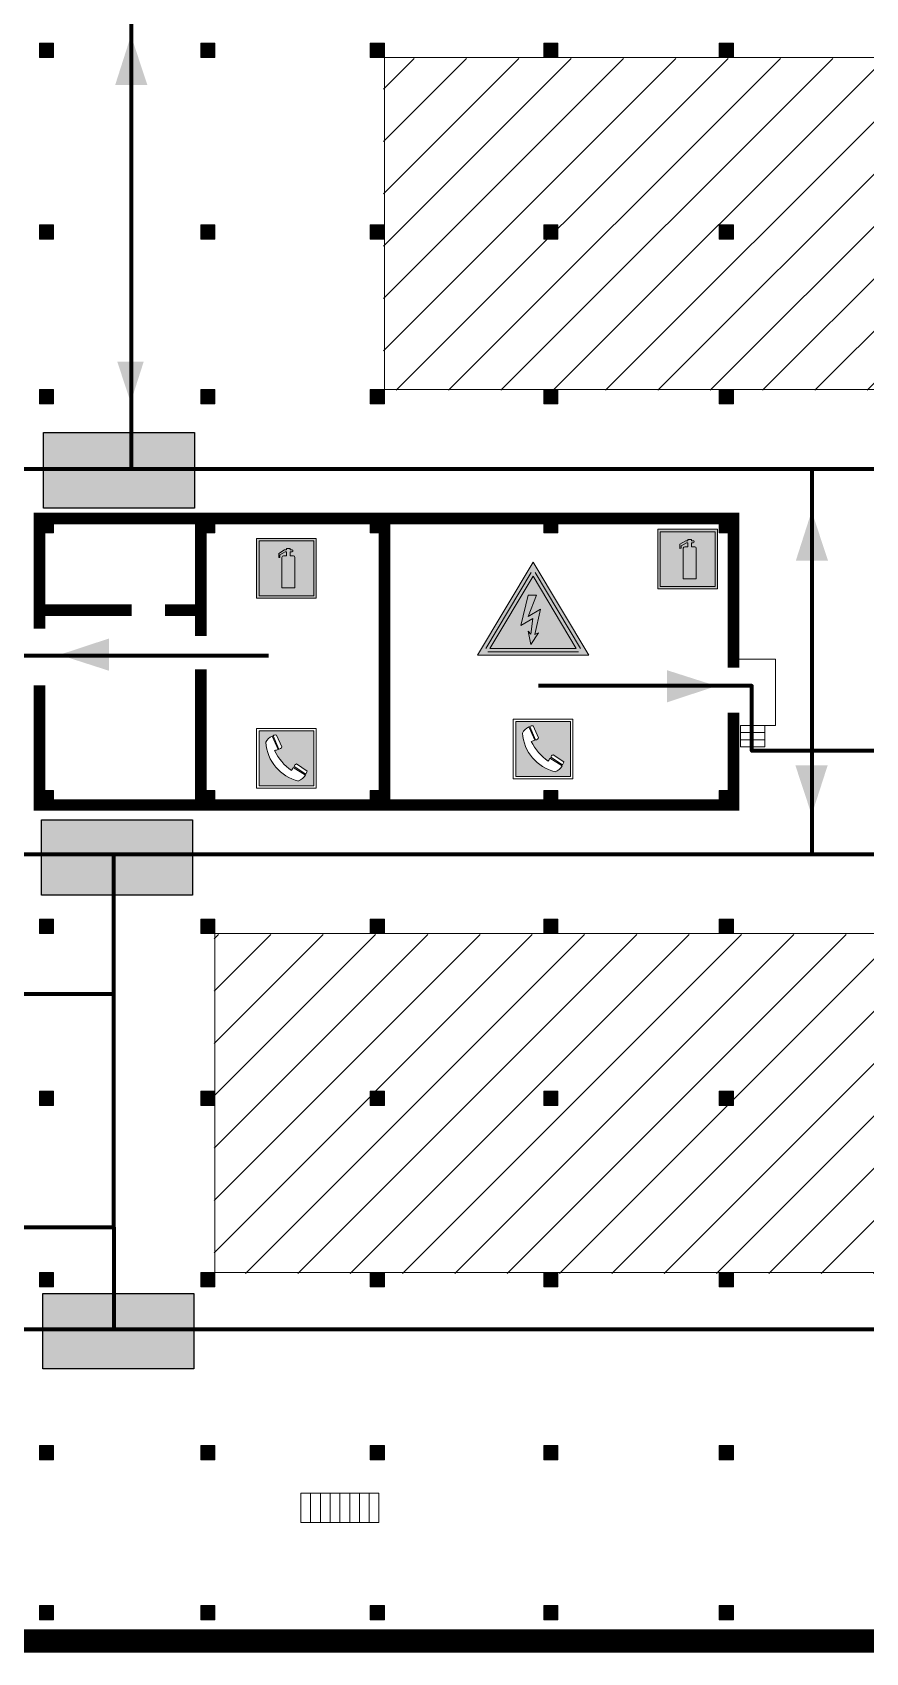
# Model space of a CAD drawing. Header units: millimetres. Extents: x 13810 to 67229, y 12374 to 21950.
# Drawn here: x 28729.1 to 28800.6, y 15068.2 to 15207.2 of the extents above; entities that cross this region are included whole.
import ezdxf

# ---------------------------------------------------------------- set-up
doc = ezdxf.new("R2010")
doc.units = ezdxf.units.MM
doc.layers.add('План_Штампы', color=7, linetype='Continuous')

# ---------------------------------------------------------------- blocks, each defined once
blk = doc.blocks.new('A$C32E8229D')
at = {"true_color": 0xffffff}
blk.add_hatch(color=7, dxfattribs=at).paths.add_polyline_path([(0, 0), (0, -8), (16, -8), (16, 0)])
h = blk.add_hatch(color=126)
h.paths.add_polyline_path([(0.2, -0.2), (15.8, -0.2), (15.8, -7.8), (0.2, -7.8)])
h.paths.add_polyline_path([(13.49, -2.05), (12.08, -2.05), (11.37, -2.63, 0.162397), (11.29, -2.84), (11.29, -3.63), (10.35, -3.63), (10.35, -4.05), (11.68, -4.05), (11.68, -3.48), (12.26, -4.28), (11.29, -5.1), (11.29, -6.78), (11.85, -6.78), (11.85, -5.44), (12.8, -4.64), (12.8, -5.94), (14.46, -5.94), (14.46, -5.39), (13.45, -5.39), (13.45, -3.97), (12.46, -2.59), (13.15, -2.59), (13.69, -3.34), (14.18, -3)], flags=16)
h.paths.add_polyline_path([(10.74, -1.82, 1), (11.8, -1.82, 1)], flags=16)
h.paths.add_polyline_path([(9.39, -3.59), (5.99, -3.59), (6.56, -3.03), (5.91, -3.03), (5.1, -3.83), (5.91, -4.64), (6.56, -4.64), (5.99, -4.09), (9.39, -4.09)], flags=16)
h.paths.add_polyline_path([(4.29, -1.08), (1.72, -1.08), (1.72, -6.6), (4.29, -6.6)], flags=16)
at = {"color": 126}
blk.add_lwpolyline([(16, -8), (0, -8), (0, 0), (16, 0)], close=True, dxfattribs=at)
blk = doc.blocks.new('A$C456E1F9C')
at = {"lineweight": 5}
h = blk.add_hatch(color=242, dxfattribs=at)
h.paths.add_polyline_path([(0.51, -1.47), (0.51, -13.26), (12.29, -13.26), (12.29, -1.47)])
h.paths.add_polyline_path([(5.42, -4.95, -0.254479), (4.78, -5.4), (3.52, -2.53, -0.209735), (4.23, -2.4)], flags=16)
h.paths.add_polyline_path([(8.53, -8.6), (10.87, -10.17), (10.54, -10.76), (8.03, -9.13, -0.192251)], flags=16)
h.paths.add_polyline_path([(4.61, -5.49, 0.005518), (3.87, -5.72, 0.128647), (7.49, -10.01, 0.00809), (7.83, -9.33), (10.47, -10.97, -0.16736), (8.99, -12.25, -0.327862), (1.95, -3.95, -0.166952), (3.36, -2.62)], flags=16)
at = {"color": 242, "lineweight": 5}
for p, q in [((0, -13.77), (0, -0.97)), ((12.8, -0.97), (0, -0.97)), ((4.61, -5.49), (3.36, -2.62)), ((3.52, -2.53), (4.78, -5.4)), ((4.23, -2.4), (5.42, -4.95)), ((12.8, -13.77), (12.8, -0.97)), ((7.83, -9.33), (10.47, -10.97)), ((8.03, -9.13), (10.54, -10.76)), ((10.81, -10.12), (8.53, -8.6)), ((10.54, -10.76), (10.8, -10.3)), ((10.8, -10.3), (10.81, -10.12)), ((0, -13.77), (12.8, -13.77))]:
    blk.add_line(p, q, dxfattribs=at)
blk.add_lwpolyline([(0.51, -1.47), (12.29, -1.47), (12.29, -13.26), (0.51, -13.26)], close=True, dxfattribs=at)
for centre, radius, start, end in [((4.59, -5.34), 2.99, 114.2845, 152.1974), ((4.02, -3.27), 0.891, 76.3284, 123.7092), ((11.12, -3.31), 9.19, 183.9915, 256.6009), ((14.98, -39.1), 35.17, 107.1487, 108.4135), ((13.86, -0.94), 11.08, 205.5536, 234.8762), ((4.68, -4.59), 0.824, 276.9621, 334.0723), ((-13.31, 0.8), 23.44, 332.5487, 334.4027), ((8.94, -9.5), 0.989, 114.4092, 157.9388), ((7.87, -9.46), 3, 291.9291, 329.9329)]:
    blk.add_arc(centre, radius, start, end, dxfattribs=at)
blk = doc.blocks.new('A$C3AD82952')
at = {"true_color": 0xf5f5ff}
h = blk.add_hatch(color=7, dxfattribs=at)
h.dxf.hatch_style = 1
h.paths.add_polyline_path([(8.21, 8.73, 0.414214), (7.89, 9.05), (7.22, 9.05), (7.22, 9.92), (7.59, 9.92, 1), (7.57, 10.36), (7.22, 10.36), (7.22, 10.6), (6.43, 10.6), (6.43, 10.36), (6.01, 10.36), (4.74, 9.59), (4.74, 8.69), (4.98, 8.73), (4.98, 9.26), (6.12, 9.91), (6.43, 9.91), (6.43, 9.05), (5.76, 9.05, 0.414214), (5.44, 8.73), (5.44, 2.2), (8.21, 2.2)], flags=0)
h.paths.add_polyline_path([(12.8, 12.8), (0, 12.8), (0, 0), (12.8, 0)])
h.paths.add_polyline_path([(0.51, 12.29), (12.29, 12.29), (12.29, 0.51), (0.51, 0.51)], flags=16)
h.paths.add_polyline_path([(4.74, 9.59), (6.01, 10.36), (6.43, 10.36), (6.43, 10.6), (7.22, 10.6), (7.22, 10.36), (7.59, 10.36, -0.94586), (7.59, 9.92), (7.22, 9.92), (7.22, 9.05), (7.89, 9.05, -0.414214), (8.21, 8.73), (8.21, 2.2), (5.44, 2.2), (5.44, 8.73, -0.414214), (5.76, 9.05), (6.43, 9.05), (6.43, 9.91), (6.12, 9.91), (4.98, 9.26), (4.98, 8.73), (4.74, 8.69)], flags=0)
h = blk.add_hatch(color=242)
h.dxf.hatch_style = 1
h.paths.add_polyline_path([(12.29, 12.29), (0.51, 12.29), (0.51, 0.51), (12.29, 0.51)])
h.paths.add_polyline_path([(4.74, 8.69), (4.74, 9.59), (6.01, 10.36), (6.43, 10.36), (6.43, 10.6), (7.22, 10.6), (7.22, 10.36), (7.59, 10.36, -0.94586), (7.59, 9.92), (7.22, 9.92), (7.22, 9.05), (7.89, 9.05, -0.414214), (8.21, 8.73), (8.21, 2.2), (5.44, 2.2), (5.44, 8.73, -0.414214), (5.76, 9.05), (6.43, 9.05), (6.43, 9.91), (6.12, 9.91), (4.98, 9.26), (4.98, 8.73)], flags=16)
h = blk.add_hatch(color=7, dxfattribs=at)
h.dxf.hatch_style = 1
h.paths.add_polyline_path([(8.21, 8.73, 0.414214), (7.89, 9.05), (7.22, 9.05), (7.22, 9.92), (7.59, 9.92, 1), (7.57, 10.36), (7.22, 10.36), (7.22, 10.6), (6.43, 10.6), (6.43, 10.36), (6.01, 10.36), (4.74, 9.59), (4.74, 8.69), (4.98, 8.73), (4.98, 9.26), (6.12, 9.91), (6.43, 9.91), (6.43, 9.05), (5.76, 9.05, 0.414214), (5.44, 8.73), (5.44, 2.2), (8.21, 2.2)])
at = {"color": 242, "lineweight": 5}
for p, q in [((0, 0), (0, 12.8)), ((0, 12.8), (12.8, 12.8)), ((7.22, 10.6), (6.43, 10.6)), ((6.43, 10.6), (6.43, 10.36)), ((7.22, 10.36), (7.22, 10.6)), ((12.8, 0), (12.8, 12.8)), ((6.01, 10.36), (4.74, 9.59)), ((4.74, 9.59), (4.74, 8.69)), ((4.74, 8.69), (4.98, 8.73)), ((4.98, 9.26), (6.12, 9.91)), ((4.98, 8.73), (4.98, 9.26)), ((5.44, 2.2), (5.44, 8.73)), ((5.76, 9.05), (6.43, 9.05)), ((6.01, 10.36), (6.43, 10.36)), ((6.12, 9.91), (6.43, 9.91)), ((6.43, 9.91), (6.43, 9.05)), ((7.59, 10.36), (7.22, 10.36)), ((7.22, 9.05), (7.22, 9.92)), ((7.59, 9.92), (7.22, 9.92)), ((7.89, 9.05), (7.22, 9.05)), ((8.21, 2.2), (8.21, 8.73)), ((0, 0), (12.8, 0)), ((5.44, 2.2), (8.21, 2.2))]:
    blk.add_line(p, q, dxfattribs=at)
blk.add_lwpolyline([(0.51, 12.29), (12.29, 12.29), (12.29, 0.51), (0.51, 0.51)], close=True, dxfattribs=at)
for centre, radius, start, end in [((5.76, 8.73), 0.32, 90, 180), ((7.58, 10.14), 0.223, 273.1875, 86.8125), ((7.89, 8.73), 0.32, 0, 90)]:
    blk.add_arc(centre, radius, start, end, dxfattribs=at)
blk = doc.blocks.new('A$C3E6D3DDE')
at = {"lineweight": 5}
h = blk.add_hatch(color=40, dxfattribs=at)
h.paths.add_polyline_path([(24.1, 1.45), (16.46, -11.35), (31.74, -11.35)])
h.paths.add_polyline_path([(24.09, -0.46), (30.03, -10.41), (18.14, -10.41)], flags=16)
h.paths.add_polyline_path([(24.54, -3.08), (23.41, -6.02), (25.13, -5.01), (24.33, -8.5), (24.82, -8.27), (23.79, -9.86), (23.4, -8.04), (23.8, -8.43), (24.04, -6.29), (22.39, -7.25), (23.44, -3.08)], flags=0)
h = blk.add_hatch(color=256, dxfattribs=at)
h.paths.add_polyline_path([(24.37, 0.03, 0.567511), (23.82, 0.03), (17.59, -10.4, 0.582454), (17.86, -10.88), (30.32, -10.88, 0.582149), (30.6, -10.4)])
h.paths.add_polyline_path([(24.09, -0.46), (18.14, -10.41), (30.03, -10.41)], flags=16)
h.paths.add_polyline_path([(24.54, -3.08), (23.41, -6.02), (25.13, -5.01), (24.33, -8.5), (24.82, -8.27), (23.79, -9.86), (23.4, -8.04), (23.8, -8.43), (24.04, -6.29), (22.39, -7.25), (23.44, -3.08)], flags=0)
h = blk.add_hatch(color=40, dxfattribs=at)
h.paths.add_polyline_path([(24.09, -0.46), (18.14, -10.41), (30.03, -10.41)])
h.paths.add_polyline_path([(24.82, -8.27), (23.79, -9.86), (23.4, -8.04), (23.8, -8.43), (24.04, -6.29), (22.39, -7.25), (23.44, -3.08), (24.54, -3.08), (23.41, -6.02), (25.13, -5.01), (24.33, -8.5)], flags=16)
at = {"color": 40, "lineweight": 5}
for p, q in [((16.46, -11.35), (24.1, 1.45)), ((24.1, 1.45), (31.74, -11.35))]:
    blk.add_line(p, q, dxfattribs=at)
at = {"lineweight": 5}
for p, q in [((17.59, -10.4), (23.82, 0.03)), ((24.37, 0.03), (30.6, -10.4)), ((18.14, -10.41), (24.09, -0.46)), ((24.09, -0.46), (30.03, -10.41)), ((23.44, -3.08), (22.39, -7.25)), ((23.41, -6.02), (24.54, -3.08)), ((24.54, -3.08), (23.44, -3.08)), ((22.39, -7.25), (24.04, -6.29)), ((25.13, -5.01), (23.41, -6.02)), ((24.04, -6.29), (23.8, -8.43)), ((24.33, -8.5), (25.13, -5.01)), ((23.8, -8.43), (23.4, -8.04)), ((23.4, -8.04), (23.79, -9.86)), ((23.79, -9.86), (24.82, -8.27)), ((24.82, -8.27), (24.33, -8.5)), ((17.86, -10.88), (30.32, -10.88)), ((18.14, -10.41), (30.03, -10.41))]:
    blk.add_line(p, q, dxfattribs=at)
at = {"color": 50, "lineweight": 5}
blk.add_line((31.74, -11.35), (16.46, -11.35), dxfattribs=at)

msp = doc.modelspace()

# ---------------------------------------------------------------- hatches: boundary and pattern name
at = {"lineweight": 0}
h = msp.add_hatch(dxfattribs=at)
h.set_pattern_fill('ANSI31', color=256, angle=180)
h.set_pattern_definition([(225, (46256.7912, 21946.0448), (2.24506403, -2.24506403), [])])
h.paths.add_polyline_path([(29030.82, 15124.14), (29040.66, 15124.14), (29040.66, 15134.09), (29030.82, 15134.09)])
h.paths.add_polyline_path([(28953.71, 15100.7), (28967.31, 15100.7), (28967.31, 15129.8), (28953.71, 15129.8)])
h.paths.add_polyline_path([(28923.06, 15100.7), (28937.72, 15100.7), (28937.72, 15129.8), (28923.06, 15129.8)])
h.paths.add_polyline_path([(28879.03, 15100.7), (28906.93, 15100.7), (28906.93, 15129.8), (28879.03, 15129.8)])
h.paths.add_polyline_path([(28866.35, 15117.8), (28876, 15117.8), (28876, 15127.51), (28866.35, 15127.51)])
h.paths.add_polyline_path([(28864.52, 15072.13), (28877.81, 15072.13), (28877.81, 15084.62), (28864.52, 15084.62)])
h.paths.add_polyline_path([(28744.69, 15100.7), (28817.82, 15100.7), (28817.82, 15129.8), (28744.69, 15129.8)])
h.paths.add_polyline_path([(28594.26, 15100.7), (28713.12, 15100.7), (28713.12, 15129.8), (28594.26, 15129.8)])
h.paths.add_polyline_path([(28624.82, 15176.5), (28713.12, 15176.5), (28713.12, 15204.98), (28624.82, 15204.98)])
h.paths.add_polyline_path([(28759.24, 15176.5), (28847.7, 15176.5), (28847.7, 15204.98), (28759.24, 15204.98)])
h.paths.add_polyline_path([(28865.44, 15177.79), (28876.69, 15177.79), (28876.69, 15188.49), (28865.44, 15188.49)])
h.paths.add_polyline_path([(28865.44, 15207.4), (28876.69, 15207.4), (28876.69, 15218.1), (28865.44, 15218.1)])
h.paths.add_polyline_path([(28879.03, 15176.5), (29027.02, 15176.5), (29027.02, 15204.98), (28879.03, 15204.98)])
h = msp.add_hatch(color=256, dxfattribs=at)
h.dxf.hatch_style = 1
h.paths.add_polyline_path([(28729.7, 15206.29), (28729.7, 15205.06), (28730.92, 15205.06), (28730.92, 15206.29)])
h = msp.add_hatch(color=256, dxfattribs=at)
h.dxf.hatch_style = 1
h.paths.add_polyline_path([(28743.54, 15206.29), (28743.54, 15205.06), (28744.76, 15205.06), (28744.76, 15206.29)])
h = msp.add_hatch(color=256, dxfattribs=at)
h.dxf.hatch_style = 1
h.paths.add_polyline_path([(28758.09, 15206.29), (28758.09, 15205.06), (28759.31, 15205.06), (28759.31, 15206.29)])
h = msp.add_hatch(color=256, dxfattribs=at)
h.dxf.hatch_style = 1
h.paths.add_polyline_path([(28772.98, 15206.29), (28772.98, 15205.06), (28774.2, 15205.06), (28774.2, 15206.29)])
h = msp.add_hatch(color=256, dxfattribs=at)
h.dxf.hatch_style = 1
h.paths.add_polyline_path([(28788.05, 15206.29), (28788.05, 15205.06), (28789.27, 15205.06), (28789.27, 15206.29)])
h = msp.add_hatch(color=256, dxfattribs=at)
h.dxf.hatch_style = 1
h.paths.add_polyline_path([(28729.7, 15190.71), (28729.7, 15189.48), (28730.92, 15189.48), (28730.92, 15190.71)])
h = msp.add_hatch(color=256, dxfattribs=at)
h.dxf.hatch_style = 1
h.paths.add_polyline_path([(28743.54, 15190.71), (28743.54, 15189.48), (28744.76, 15189.48), (28744.76, 15190.71)])
h = msp.add_hatch(color=256, dxfattribs=at)
h.dxf.hatch_style = 1
h.paths.add_polyline_path([(28758.09, 15190.71), (28758.09, 15189.48), (28759.31, 15189.48), (28759.31, 15190.71)])
h = msp.add_hatch(color=256, dxfattribs=at)
h.dxf.hatch_style = 1
h.paths.add_polyline_path([(28772.98, 15190.71), (28772.98, 15189.48), (28774.2, 15189.48), (28774.2, 15190.71)])
h = msp.add_hatch(color=256, dxfattribs=at)
h.dxf.hatch_style = 1
h.paths.add_polyline_path([(28788.05, 15190.71), (28788.05, 15189.48), (28789.27, 15189.48), (28789.27, 15190.71)])
h = msp.add_hatch(color=256, dxfattribs=at)
h.dxf.hatch_style = 1
h.paths.add_polyline_path([(28729.7, 15176.58), (28729.7, 15175.35), (28730.92, 15175.35), (28730.92, 15176.58)])
h = msp.add_hatch(color=256, dxfattribs=at)
h.dxf.hatch_style = 1
h.paths.add_polyline_path([(28743.54, 15176.58), (28743.54, 15175.35), (28744.76, 15175.35), (28744.76, 15176.58)])
h = msp.add_hatch(color=256, dxfattribs=at)
h.dxf.hatch_style = 1
h.paths.add_polyline_path([(28758.09, 15176.58), (28758.09, 15175.35), (28759.31, 15175.35), (28759.31, 15176.58)])
h = msp.add_hatch(color=256, dxfattribs=at)
h.dxf.hatch_style = 1
h.paths.add_polyline_path([(28772.98, 15176.58), (28772.98, 15175.35), (28774.2, 15175.35), (28774.2, 15176.58)])
h = msp.add_hatch(color=256, dxfattribs=at)
h.dxf.hatch_style = 1
h.paths.add_polyline_path([(28788.05, 15176.58), (28788.05, 15175.35), (28789.27, 15175.35), (28789.27, 15176.58)])
h = msp.add_hatch(color=256, dxfattribs=at)
h.dxf.hatch_style = 1
h.paths.add_polyline_path([(28729.7, 15165.51), (28729.7, 15164.28), (28730.92, 15164.28), (28730.92, 15165.51)])
h = msp.add_hatch(color=256, dxfattribs=at)
h.dxf.hatch_style = 1
h.paths.add_polyline_path([(28743.54, 15165.51), (28743.54, 15164.28), (28744.76, 15164.28), (28744.76, 15165.51)])
h = msp.add_hatch(color=256, dxfattribs=at)
h.dxf.hatch_style = 1
h.paths.add_polyline_path([(28758.09, 15165.51), (28758.09, 15164.28), (28759.31, 15164.28), (28759.31, 15165.51)])
h = msp.add_hatch(color=256, dxfattribs=at)
h.dxf.hatch_style = 1
h.paths.add_polyline_path([(28772.98, 15165.51), (28772.98, 15164.28), (28774.2, 15164.28), (28774.2, 15165.51)])
h = msp.add_hatch(color=256, dxfattribs=at)
h.dxf.hatch_style = 1
h.paths.add_polyline_path([(28788.05, 15165.51), (28788.05, 15164.28), (28789.27, 15164.28), (28789.27, 15165.51)])
h = msp.add_hatch(color=256, dxfattribs=at)
h.dxf.hatch_style = 1
h.paths.add_polyline_path([(28729.7, 15142.15), (28729.7, 15140.91), (28730.92, 15140.91), (28730.92, 15142.15)])
h = msp.add_hatch(color=256, dxfattribs=at)
h.dxf.hatch_style = 1
h.paths.add_polyline_path([(28743.54, 15142.15), (28743.54, 15140.91), (28744.76, 15140.91), (28744.76, 15142.15)])
h = msp.add_hatch(color=256, dxfattribs=at)
h.dxf.hatch_style = 1
h.paths.add_polyline_path([(28758.09, 15142.15), (28758.09, 15140.91), (28759.31, 15140.91), (28759.31, 15142.15)])
h = msp.add_hatch(color=256, dxfattribs=at)
h.dxf.hatch_style = 1
h.paths.add_polyline_path([(28772.98, 15142.15), (28772.98, 15140.91), (28774.2, 15140.91), (28774.2, 15142.15)])
h = msp.add_hatch(color=256, dxfattribs=at)
h.dxf.hatch_style = 1
h.paths.add_polyline_path([(28788.05, 15142.15), (28788.05, 15140.91), (28789.27, 15140.91), (28789.27, 15142.15)])
h = msp.add_hatch(color=256, dxfattribs=at)
h.dxf.hatch_style = 1
h.paths.add_polyline_path([(28729.7, 15131.11), (28729.7, 15129.88), (28730.92, 15129.88), (28730.92, 15131.11)])
h = msp.add_hatch(color=256, dxfattribs=at)
h.dxf.hatch_style = 1
h.paths.add_polyline_path([(28743.54, 15131.11), (28743.54, 15129.88), (28744.76, 15129.88), (28744.76, 15131.11)])
h = msp.add_hatch(color=256, dxfattribs=at)
h.dxf.hatch_style = 1
h.paths.add_polyline_path([(28758.09, 15131.11), (28758.09, 15129.88), (28759.31, 15129.88), (28759.31, 15131.11)])
h = msp.add_hatch(color=256, dxfattribs=at)
h.dxf.hatch_style = 1
h.paths.add_polyline_path([(28772.98, 15131.11), (28772.98, 15129.88), (28774.2, 15129.88), (28774.2, 15131.11)])
h = msp.add_hatch(color=256, dxfattribs=at)
h.dxf.hatch_style = 1
h.paths.add_polyline_path([(28788.05, 15131.11), (28788.05, 15129.88), (28789.27, 15129.88), (28789.27, 15131.11)])
h = msp.add_hatch(color=256, dxfattribs=at)
h.dxf.hatch_style = 1
h.paths.add_polyline_path([(28729.7, 15116.36), (28729.7, 15115.13), (28730.92, 15115.13), (28730.92, 15116.36)])
h = msp.add_hatch(color=256, dxfattribs=at)
h.dxf.hatch_style = 1
h.paths.add_polyline_path([(28743.54, 15116.36), (28743.54, 15115.13), (28744.76, 15115.13), (28744.76, 15116.36)])
h = msp.add_hatch(color=256, dxfattribs=at)
h.dxf.hatch_style = 1
h.paths.add_polyline_path([(28758.09, 15116.36), (28758.09, 15115.13), (28759.31, 15115.13), (28759.31, 15116.36)])
h = msp.add_hatch(color=256, dxfattribs=at)
h.dxf.hatch_style = 1
h.paths.add_polyline_path([(28772.98, 15116.36), (28772.98, 15115.13), (28774.2, 15115.13), (28774.2, 15116.36)])
h = msp.add_hatch(color=256, dxfattribs=at)
h.dxf.hatch_style = 1
h.paths.add_polyline_path([(28788.05, 15116.36), (28788.05, 15115.13), (28789.27, 15115.13), (28789.27, 15116.36)])
h = msp.add_hatch(color=256, dxfattribs=at)
h.dxf.hatch_style = 1
h.paths.add_polyline_path([(28729.7, 15100.79), (28729.7, 15099.55), (28730.92, 15099.55), (28730.92, 15100.79)])
h = msp.add_hatch(color=256, dxfattribs=at)
h.dxf.hatch_style = 1
h.paths.add_polyline_path([(28743.54, 15100.79), (28743.54, 15099.55), (28744.76, 15099.55), (28744.76, 15100.79)])
h = msp.add_hatch(color=256, dxfattribs=at)
h.dxf.hatch_style = 1
h.paths.add_polyline_path([(28758.09, 15100.79), (28758.09, 15099.55), (28759.31, 15099.55), (28759.31, 15100.79)])
h = msp.add_hatch(color=256, dxfattribs=at)
h.dxf.hatch_style = 1
h.paths.add_polyline_path([(28772.98, 15100.79), (28772.98, 15099.55), (28774.2, 15099.55), (28774.2, 15100.79)])
h = msp.add_hatch(color=256, dxfattribs=at)
h.dxf.hatch_style = 1
h.paths.add_polyline_path([(28788.05, 15100.79), (28788.05, 15099.55), (28789.27, 15099.55), (28789.27, 15100.79)])
h = msp.add_hatch(color=256, dxfattribs=at)
h.dxf.hatch_style = 1
h.paths.add_polyline_path([(28729.7, 15085.93), (28729.7, 15084.7), (28730.92, 15084.7), (28730.92, 15085.93)])
h = msp.add_hatch(color=256, dxfattribs=at)
h.dxf.hatch_style = 1
h.paths.add_polyline_path([(28743.54, 15085.93), (28743.54, 15084.7), (28744.76, 15084.7), (28744.76, 15085.93)])
h = msp.add_hatch(color=256, dxfattribs=at)
h.dxf.hatch_style = 1
h.paths.add_polyline_path([(28758.09, 15085.93), (28758.09, 15084.7), (28759.31, 15084.7), (28759.31, 15085.93)])
h = msp.add_hatch(color=256, dxfattribs=at)
h.dxf.hatch_style = 1
h.paths.add_polyline_path([(28772.98, 15085.93), (28772.98, 15084.7), (28774.2, 15084.7), (28774.2, 15085.93)])
h = msp.add_hatch(color=256, dxfattribs=at)
h.dxf.hatch_style = 1
h.paths.add_polyline_path([(28788.05, 15085.93), (28788.05, 15084.7), (28789.27, 15084.7), (28789.27, 15085.93)])
h = msp.add_hatch(color=256, dxfattribs=at)
h.dxf.hatch_style = 1
h.paths.add_polyline_path([(28729.7, 15072.21), (28729.7, 15070.98), (28730.92, 15070.98), (28730.92, 15072.21)])
h = msp.add_hatch(color=256, dxfattribs=at)
h.dxf.hatch_style = 1
h.paths.add_polyline_path([(28743.54, 15072.21), (28743.54, 15070.98), (28744.76, 15070.98), (28744.76, 15072.21)])
h = msp.add_hatch(color=256, dxfattribs=at)
h.dxf.hatch_style = 1
h.paths.add_polyline_path([(28758.09, 15072.21), (28758.09, 15070.98), (28759.31, 15070.98), (28759.31, 15072.21)])
h = msp.add_hatch(color=256, dxfattribs=at)
h.dxf.hatch_style = 1
h.paths.add_polyline_path([(28772.98, 15072.21), (28772.98, 15070.98), (28774.2, 15070.98), (28774.2, 15072.21)])
h = msp.add_hatch(color=256, dxfattribs=at)
h.dxf.hatch_style = 1
h.paths.add_polyline_path([(28788.05, 15072.21), (28788.05, 15070.98), (28789.27, 15070.98), (28789.27, 15072.21)])

# ---------------------------------------------------------------- linework, layer by layer
for points, const_width in [([(28584.4, 15236.87), (28483.43, 15236.87), (28483.43, 15175.92), (28498.18, 15175.92), (28498.18, 15161.18), (28517.21, 15161.18), (28517.21, 15069.17), (29044.26, 15069.17), (29044.26, 15071.28)], 2), ([(28729.7, 15156.03), (28729.7, 15165.51), (28789.27, 15165.51), (28789.27, 15152.71)], 1), ([(28743.54, 15165.51), (28743.54, 15155.41)], 1), ([(28759.31, 15140.91), (28759.31, 15165.51)], 1), ([(28737.61, 15157.64), (28729.7, 15157.64)], 1), ([(28743.54, 15157.64), (28740.48, 15157.64)], 1), ([(28743.54, 15152.55), (28743.54, 15140.91)], 1), ([(28789.27, 15148.84), (28789.27, 15140.91), (28729.7, 15140.91), (28729.7, 15151.18)], 1)]:
    msp.add_lwpolyline(points, dxfattribs=dict(at, const_width=const_width))
at = {"color": 126, "lineweight": 100, "true_color": 0x008754}
for points in [[(29020.8, 15232.13), (29025.2, 15232.13), (29025.2, 15227.77), (29015.91, 15227.77), (29015.91, 15211.26), (29035.32, 15211.26), (29035.32, 15136.67), (28585.35, 15136.67), (28585.35, 15095.91), (28575.06, 15087.78), (28575.06, 15072.08), (28565.17, 15072.08), (28565.17, 15083.14), (28568.9, 15083.14), (28568.9, 15079.24)], [(28737.56, 15211.26), (28737.56, 15169.74)], [(29035.32, 15169.74), (28585.35, 15169.74), (28585.35, 15136.67)], [(28749.35, 15153.72), (28722.32, 15153.72), (28722.32, 15136.67), (28722.32, 15169.74)], [(28795.99, 15169.74), (28795.99, 15145.55)], [(28806.41, 15145.55), (28790.84, 15145.55), (28790.84, 15151.13), (28772.52, 15151.13)], [(28795.99, 15145.55), (28795.99, 15136.67)], [(28736.08, 15104.67), (28736.08, 15136.67)], [(28736.08, 15124.68), (28717.87, 15124.68), (28717.87, 15119.39)], [(28721.93, 15104.67), (28736.08, 15104.67), (28736.08, 15095.91)], [(29021.32, 15095.91), (28585.35, 15095.91)]]:
    msp.add_lwpolyline(points, dxfattribs=at)
at = {"lineweight": 0}
for points in [[(28730.92, 15205.06), (28729.7, 15205.06), (28729.7, 15206.29), (28730.92, 15206.29)], [(28744.76, 15205.06), (28743.54, 15205.06), (28743.54, 15206.29), (28744.76, 15206.29)], [(28759.31, 15205.06), (28758.09, 15205.06), (28758.09, 15206.29), (28759.31, 15206.29)], [(28774.2, 15205.06), (28772.98, 15205.06), (28772.98, 15206.29), (28774.2, 15206.29)], [(28789.27, 15205.06), (28788.05, 15205.06), (28788.05, 15206.29), (28789.27, 15206.29)], [(28847.77, 15176.58), (28759.31, 15176.58), (28759.31, 15205.06), (28847.77, 15205.06)], [(28730.92, 15189.48), (28729.7, 15189.48), (28729.7, 15190.71), (28730.92, 15190.71)], [(28744.76, 15189.48), (28743.54, 15189.48), (28743.54, 15190.71), (28744.76, 15190.71)], [(28759.31, 15189.48), (28758.09, 15189.48), (28758.09, 15190.71), (28759.31, 15190.71)], [(28774.2, 15189.48), (28772.98, 15189.48), (28772.98, 15190.71), (28774.2, 15190.71)], [(28789.27, 15189.48), (28788.05, 15189.48), (28788.05, 15190.71), (28789.27, 15190.71)], [(28730.92, 15175.35), (28729.7, 15175.35), (28729.7, 15176.58), (28730.92, 15176.58)], [(28744.76, 15175.35), (28743.54, 15175.35), (28743.54, 15176.58), (28744.76, 15176.58)], [(28759.31, 15175.35), (28758.09, 15175.35), (28758.09, 15176.58), (28759.31, 15176.58)], [(28774.2, 15175.35), (28772.98, 15175.35), (28772.98, 15176.58), (28774.2, 15176.58)], [(28789.27, 15175.35), (28788.05, 15175.35), (28788.05, 15176.58), (28789.27, 15176.58)], [(28730.92, 15164.28), (28729.7, 15164.28), (28729.7, 15165.51), (28730.92, 15165.51)], [(28744.76, 15164.28), (28743.54, 15164.28), (28743.54, 15165.51), (28744.76, 15165.51)], [(28759.31, 15164.28), (28758.09, 15164.28), (28758.09, 15165.51), (28759.31, 15165.51)], [(28774.2, 15164.28), (28772.98, 15164.28), (28772.98, 15165.51), (28774.2, 15165.51)], [(28789.27, 15164.28), (28788.05, 15164.28), (28788.05, 15165.51), (28789.27, 15165.51)], [(28791.97, 15147.73), (28789.87, 15147.73), (28789.87, 15147.12), (28791.97, 15147.12)], [(28791.97, 15147.12), (28789.87, 15147.12), (28789.87, 15146.51), (28791.97, 15146.51)], [(28791.97, 15146.51), (28789.87, 15146.51), (28789.87, 15145.9), (28791.97, 15145.9)], [(28730.92, 15140.91), (28729.7, 15140.91), (28729.7, 15142.15), (28730.92, 15142.15)], [(28744.76, 15140.91), (28743.54, 15140.91), (28743.54, 15142.15), (28744.76, 15142.15)], [(28759.31, 15140.91), (28758.09, 15140.91), (28758.09, 15142.15), (28759.31, 15142.15)], [(28774.2, 15140.91), (28772.98, 15140.91), (28772.98, 15142.15), (28774.2, 15142.15)], [(28789.27, 15140.91), (28788.05, 15140.91), (28788.05, 15142.15), (28789.27, 15142.15)], [(28730.92, 15129.88), (28729.7, 15129.88), (28729.7, 15131.11), (28730.92, 15131.11)], [(28744.76, 15129.88), (28743.54, 15129.88), (28743.54, 15131.11), (28744.76, 15131.11)], [(28759.31, 15129.88), (28758.09, 15129.88), (28758.09, 15131.11), (28759.31, 15131.11)], [(28774.2, 15129.88), (28772.98, 15129.88), (28772.98, 15131.11), (28774.2, 15131.11)], [(28789.27, 15129.88), (28788.05, 15129.88), (28788.05, 15131.11), (28789.27, 15131.11)], [(28817.89, 15129.88), (28744.76, 15129.88), (28744.76, 15100.79), (28817.89, 15100.79)], [(28730.92, 15115.13), (28729.7, 15115.13), (28729.7, 15116.36), (28730.92, 15116.36)], [(28744.76, 15115.13), (28743.54, 15115.13), (28743.54, 15116.36), (28744.76, 15116.36)], [(28759.31, 15115.13), (28758.09, 15115.13), (28758.09, 15116.36), (28759.31, 15116.36)], [(28774.2, 15115.13), (28772.98, 15115.13), (28772.98, 15116.36), (28774.2, 15116.36)], [(28789.27, 15115.13), (28788.05, 15115.13), (28788.05, 15116.36), (28789.27, 15116.36)], [(28730.92, 15099.55), (28729.7, 15099.55), (28729.7, 15100.79), (28730.92, 15100.79)], [(28744.76, 15099.55), (28743.54, 15099.55), (28743.54, 15100.79), (28744.76, 15100.79)], [(28759.31, 15099.55), (28758.09, 15099.55), (28758.09, 15100.79), (28759.31, 15100.79)], [(28774.2, 15099.55), (28772.98, 15099.55), (28772.98, 15100.79), (28774.2, 15100.79)], [(28789.27, 15099.55), (28788.05, 15099.55), (28788.05, 15100.79), (28789.27, 15100.79)], [(28730.92, 15084.7), (28729.7, 15084.7), (28729.7, 15085.93), (28730.92, 15085.93)], [(28744.76, 15084.7), (28743.54, 15084.7), (28743.54, 15085.93), (28744.76, 15085.93)], [(28759.31, 15084.7), (28758.09, 15084.7), (28758.09, 15085.93), (28759.31, 15085.93)], [(28774.2, 15084.7), (28772.98, 15084.7), (28772.98, 15085.93), (28774.2, 15085.93)], [(28789.27, 15084.7), (28788.05, 15084.7), (28788.05, 15085.93), (28789.27, 15085.93)], [(28752.97, 15079.34), (28752.14, 15079.34), (28752.14, 15081.85), (28752.97, 15081.85)], [(28753.81, 15079.34), (28752.97, 15079.34), (28752.97, 15081.85), (28753.81, 15081.85)], [(28754.65, 15079.34), (28753.81, 15079.34), (28753.81, 15081.85), (28754.65, 15081.85)], [(28755.49, 15079.34), (28754.65, 15079.34), (28754.65, 15081.85), (28755.49, 15081.85)], [(28756.33, 15079.34), (28755.49, 15079.34), (28755.49, 15081.85), (28756.33, 15081.85)], [(28757.16, 15079.34), (28756.33, 15079.34), (28756.33, 15081.85), (28757.16, 15081.85)], [(28758, 15079.34), (28757.16, 15079.34), (28757.16, 15081.85), (28758, 15081.85)], [(28758.84, 15079.34), (28758, 15079.34), (28758, 15081.85), (28758.84, 15081.85)], [(28730.92, 15070.98), (28729.7, 15070.98), (28729.7, 15072.21), (28730.92, 15072.21)], [(28744.76, 15070.98), (28743.54, 15070.98), (28743.54, 15072.21), (28744.76, 15072.21)], [(28759.31, 15070.98), (28758.09, 15070.98), (28758.09, 15072.21), (28759.31, 15072.21)], [(28774.2, 15070.98), (28772.98, 15070.98), (28772.98, 15072.21), (28774.2, 15072.21)], [(28789.27, 15070.98), (28788.05, 15070.98), (28788.05, 15072.21), (28789.27, 15072.21)]]:
    msp.add_lwpolyline(points, close=True, dxfattribs=at)
msp.add_lwpolyline([(28791.97, 15147.73), (28792.87, 15147.73), (28792.87, 15153.42), (28789.44, 15153.42)], dxfattribs=at)
at = {"layer": 'План_Штампы', "color": 126, "true_color": 0x008754}
for points in [[(28738.96, 15202.7), (28736.2, 15202.7), (28737.56, 15206.95)], [(28736.38, 15178.96), (28738.65, 15178.96), (28737.53, 15175.46)], [(28797.38, 15161.88), (28794.62, 15161.88), (28795.98, 15166.13)], [(28735.67, 15155.2), (28735.67, 15152.43), (28731.42, 15153.8)], [(28783.56, 15149.72), (28783.56, 15152.48), (28787.81, 15151.12)], [(28794.58, 15144.31), (28797.35, 15144.31), (28795.98, 15140.06)]]:
    msp.add_solid(points, dxfattribs=at)

# ---------------------------------------------------------------- block references
for name, p, xscale, yscale, zscale in [('A$C3AD82952', (28782.78, 15159.45), 0.4, 0.4, 0.4), ('A$C3AD82952', (28748.34, 15158.67), 0.4, 0.4, 0.4), ('A$C3E6D3DDE', (28757.01, 15160.85), 0.625, 0.625, 0.625), ('A$C456E1F9C', (28748.34, 15147.87), 0.4, 0.4, 0.4), ('A$C456E1F9C', (28770.37, 15148.66), 0.4, 0.4, 0.4)]:
    msp.add_blockref(name, p, dxfattribs=dict(xscale=xscale, yscale=yscale, zscale=zscale))
at = {"layer": 'План_Штампы', "color": 126, "true_color": 0x008754, "xscale": 0.8100087101568005, "yscale": 0.8100087101568005, "zscale": 0.8100087101568005, "rotation": 359.9978653237144}
for p in [(28730.05, 15172.87), (28729.87, 15139.65), (28729.99, 15098.99)]:
    msp.add_blockref('A$C32E8229D', p, dxfattribs=at)

doc.saveas('drawing.dxf')
